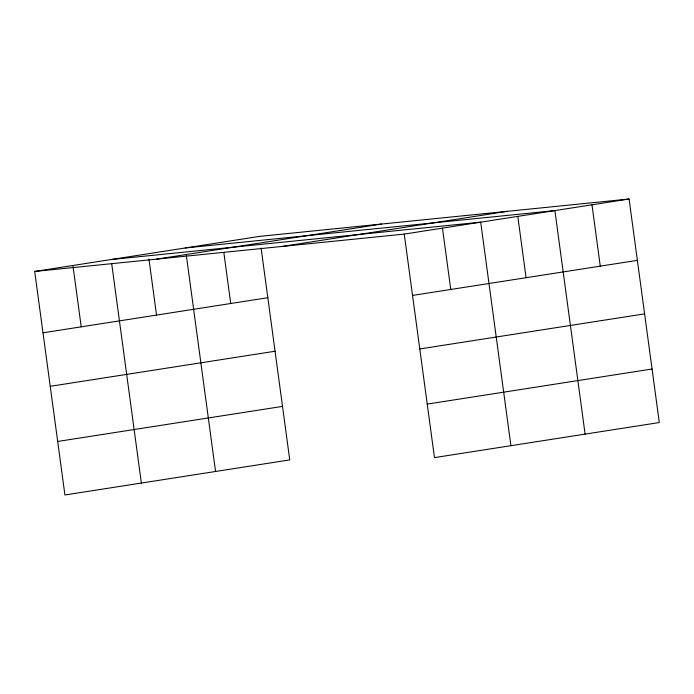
<?xml version="1.0" encoding="UTF-8"?>
<svg xmlns="http://www.w3.org/2000/svg" width="694" height="694" viewBox="0 0 694 694"><rect width="100%" height="100%" fill="white"/><g stroke="black" fill="none" stroke-linecap="round" stroke-linejoin="round"><path stroke-width="1.04" d="M34.7 271.458L259.53 236.385L629.076 199.013L659.3 422.542L434.47 457.615L404.246 234.095L34.7 271.458L64.924 494.987L289.754 459.905L261.1 248.018M156.653 259.131L381.483 224.058M282.293 246.422L507.132 211.349M404.246 234.095L629.076 199.013M42.993 332.799L267.823 297.717M412.54 295.427L637.37 260.354M50.228 386.315L275.058 351.242M419.775 348.952L644.605 313.87M57.689 441.462L282.519 406.389M427.235 404.09L652.065 369.017M185.333 247.958L554.888 210.594L585.103 434.114M111.144 259.539L480.69 222.167L510.914 445.687M591.982 204.808L600.275 266.14M517.785 216.381L526.078 277.713M442.468 228.126L450.762 289.467M223.867 252.746L230.729 303.512M186.339 255.366L215.556 471.478M148.958 259.036L156.532 315.085M111.717 263.763L141.368 483.059M72.922 265.498L81.215 326.831"/></g></svg>
